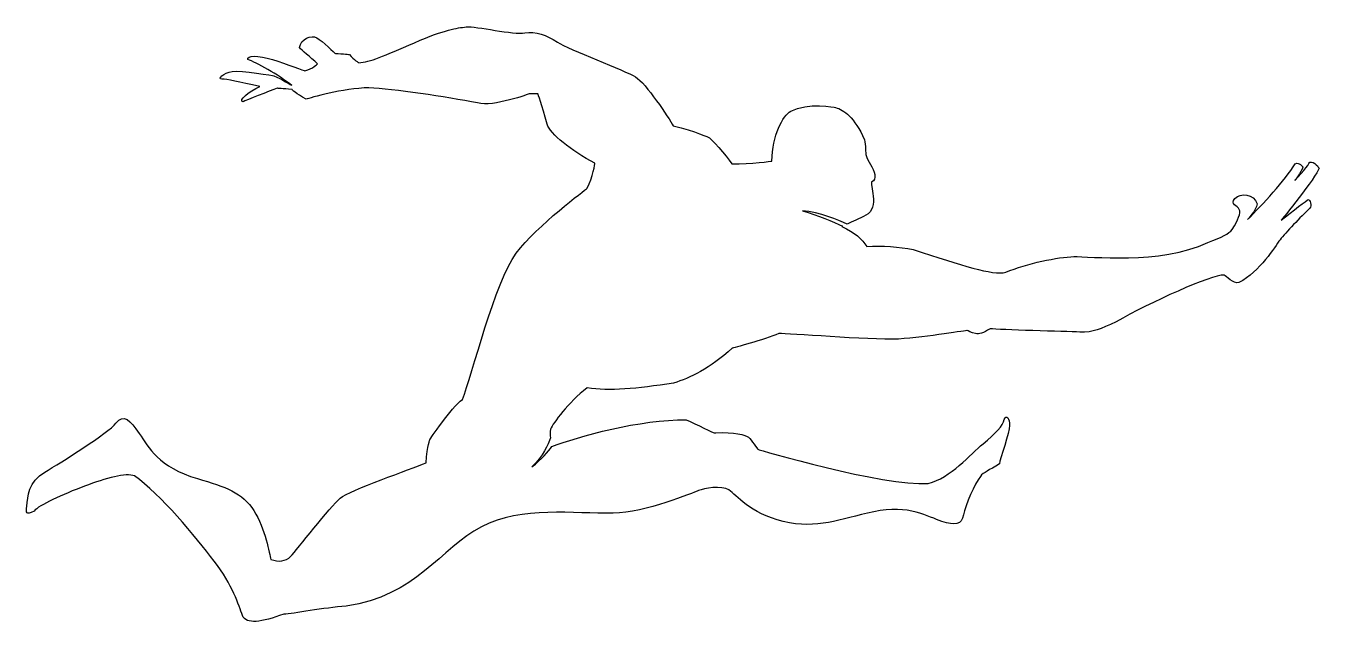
# Model space of a CAD drawing. Header units: centimetres. Extents: x -22.8 to 22.8, y -10.6 to 10.5.
import ezdxf

# ---------------------------------------------------------------- set-up
doc = ezdxf.new("R2010")
doc.units = ezdxf.units.CM
doc.header["$MEASUREMENT"] = 0
doc.layers.add('Layer 1', color=7, linetype='Continuous')

msp = doc.modelspace()

# ---------------------------------------------------------------- linework, layer by layer
at = {"layer": 'Layer 1'}
msp.add_open_spline([(22.37362, 4.36414), (22.31618, 4.34504), (21.83821, 3.96232), (21.41776, 3.6377), (21.41776, 3.6377), (21.41776, 3.6377), (22.66038, 5.14794), (22.75573, 5.47269), (22.75573, 5.47269), (22.75573, 5.47269), (22.58375, 5.72121), (22.43061, 5.68295), (22.43061, 5.68295), (22.43061, 5.68295), (22.23958, 5.37696), (21.8957, 5.03311), (21.8957, 5.03311), (21.8957, 5.03311), (22.12496, 5.31987), (22.18246, 5.51103), (22.18246, 5.51103), (22.18246, 5.51103), (22.04853, 5.70206), (21.91483, 5.62552), (21.91483, 5.62552), (21.55185, 5.03325), (20.76791, 4.19219), (20.23253, 3.65681), (20.23253, 3.65681), (20.23253, 3.65681), (20.53852, 3.98156), (20.57638, 4.21169), (20.57638, 4.21169), (20.46195, 4.57433), (19.98398, 4.61222), (19.79295, 4.4024), (19.79295, 4.4024), (19.60192, 4.19221), (19.88833, 4.15388), (19.94577, 4.02029), (19.94577, 4.02029), (20.00321, 3.88578), (19.90743, 3.65683), (19.69711, 3.3125), (19.69711, 3.3125), (19.56357, 3.16026), (19.35336, 3.04532), (18.83708, 2.85382), (18.83708, 2.85382), (17.15528, 2.05123), (14.65082, 2.37638), (14.11591, 2.35714), (14.11591, 2.35714), (13.5805, 2.33849), (12.45271, 2.12772), (11.72627, 1.80226), (11.72627, 1.80226), (11.24849, 1.68828), (10.1973, 2.05113), (8.45753, 2.6053), (8.45753, 2.6053), (7.98006, 2.70148), (7.35509, 2.74558), (6.82693, 2.71317), (6.82693, 2.71317), (6.66749, 2.9691), (6.41093, 3.20723), (5.94716, 3.41492), (5.94716, 3.41492), (5.94716, 3.41492), (5.95557, 3.41839), (5.97018, 3.42495), (5.97018, 3.42495), (5.65133, 3.57611), (5.10706, 3.82336), (4.57101, 3.96235), (4.57101, 3.96235), (5.15087, 3.93417), (5.83979, 3.64056), (6.13954, 3.5011), (6.13954, 3.5011), (6.3098, 3.57862), (6.56626, 3.69684), (6.79859, 3.81132), (6.79859, 3.81132), (7.30318, 4.05947), (6.91765, 4.94903), (7.00261, 4.98853), (7.00261, 4.98853), (7.09831, 5.03658), (7.13241, 5.10765), (7.11, 5.2433), (7.11, 5.2433), (7.07031, 5.48108), (6.84981, 5.73045), (6.8111, 5.9123), (6.8111, 5.9123), (6.77901, 6.00858), (6.79528, 6.26406), (6.74736, 6.47189), (6.74736, 6.47189), (6.39523, 7.27196), (6.02388, 7.518), (5.73075, 7.60708), (5.73075, 7.60708), (5.73075, 7.60708), (4.73668, 7.79811), (4.15677, 7.48011), (4.15677, 7.48011), (3.87203, 7.32364), (3.50693, 6.61963), (3.48777, 5.72124), (3.48777, 5.72124), (3.48777, 5.72124), (2.76133, 5.60675), (2.07315, 5.62554), (2.07315, 5.62554), (1.90122, 5.93153), (1.28922, 6.54301), (1.28922, 6.54301), (1.28922, 6.54301), (1.28922, 6.54301), (0.79265, 6.77243), (0.00911, 6.96394), (0.00911, 6.96394), (-0.12482, 7.23125), (-0.96585, 8.47386), (-1.3101, 8.68447), (-1.3101, 8.68447), (-1.6543, 8.89479), (-3.68048, 9.65943), (-4.06272, 9.90751), (-4.06272, 9.90751), (-4.44525, 10.15611), (-4.82737, 10.30883), (-5.20958, 10.23226), (-5.20958, 10.23226), (-5.59217, 10.15611), (-6.92977, 10.48126), (-7.27402, 10.44252), (-7.27402, 10.44252), (-7.61822, 10.40463), (-7.98136, 10.36629), (-9.08988, 9.88838), (-9.08988, 9.88838), (-10.19856, 9.41054), (-10.6577, 9.20028), (-11.05907, 9.18112), (-11.05907, 9.18112), (-11.05907, 9.18112), (-11.21176, 9.27682), (-11.38369, 9.4679), (-11.38369, 9.4679), (-11.38369, 9.4679), (-11.59432, 9.50579), (-11.88076, 9.50579), (-11.88076, 9.50579), (-11.88076, 9.50579), (-12.33957, 9.94582), (-12.5306, 10.0603), (-12.5306, 10.0603), (-12.72163, 10.17531), (-13.10387, 10.02241), (-13.14255, 9.71605), (-13.14255, 9.71605), (-13.06601, 9.6208), (-12.76002, 9.3913), (-12.51149, 9.14278), (-12.51149, 9.14278), (-12.51149, 9.14278), (-12.66466, 8.9704), (-12.95117, 8.89463), (-12.95117, 8.89463), (-12.95117, 8.89463), (-13.60088, 9.14278), (-14.0984, 9.29561), (-14.0984, 9.29561), (-14.59497, 9.44878), (-15.01555, 9.44878), (-14.95843, 9.29561), (-14.95843, 9.29561), (-14.6908, 9.20041), (-13.86864, 8.7607), (-13.40985, 8.37801), (-13.40985, 8.37801), (-13.40985, 8.37801), (-13.79244, 8.62661), (-14.04059, 8.72271), (-14.04059, 8.72271), (-14.04059, 8.72271), (-15.20661, 8.93215), (-15.51263, 8.87553), (-15.51263, 8.87553), (-15.81862, 8.81817), (-16.04786, 8.6079), (-15.87606, 8.6079), (-15.87606, 8.6079), (-15.70366, 8.6079), (-15.28321, 8.51207), (-14.53767, 8.34014), (-14.53767, 8.34014), (-14.93936, 8.18697), (-15.30232, 7.84307), (-15.13039, 7.80441), (-15.13039, 7.80441), (-15.03469, 7.86233), (-14.19379, 8.187), (-13.92617, 8.28278), (-13.92617, 8.28278), (-13.92617, 8.28278), (-13.73496, 8.26354), (-13.40989, 8.24444), (-13.40989, 8.24444), (-13.40989, 8.24444), (-13.2763, 8.09162), (-12.91282, 7.90059), (-12.91282, 7.90059), (-12.77915, 7.93893), (-11.61313, 8.28281), (-10.69561, 8.30194), (-10.69561, 8.30194), (-9.85423, 8.26368), (-7.98138, 7.97719), (-6.8727, 7.76701), (-6.8727, 7.76701), (-6.31819, 7.61347), (-5.03771, 8.09163), (-5.03771, 8.09163), (-5.03771, 8.09163), (-5.03771, 8.09163), (-4.75085, 8.09176), (-4.75085, 8.09176), (-4.75085, 8.09176), (-4.75085, 8.09176), (-4.61731, 7.70907), (-4.42623, 7.02134), (-4.42623, 7.02134), (-4.31129, 6.67677), (-3.58485, 6.08424), (-2.74396, 5.64514), (-2.74396, 5.64514), (-2.74396, 5.64514), (-2.80095, 5.14799), (-3.01156, 4.76543), (-3.01156, 4.76543), (-3.0686, 4.70807), (-4.77001, 3.46582), (-5.51518, 2.47162), (-5.51518, 2.47162), (-6.26078, 1.478), (-7.06389, -1.82908), (-7.40767, -2.67045), (-7.40767, -2.67045), (-7.80949, -2.97596), (-8.55504, -4.08465), (-8.55504, -4.08465), (-8.55504, -4.08465), (-8.55504, -4.08465), (-8.63127, -4.27568), (-8.68863, -4.90679), (-8.68863, -4.90679), (-9.22354, -5.13616), (-11.36465, -5.86262), (-11.70888, -6.1489), (-11.70888, -6.1489), (-12.05273, -6.43568), (-13.25709, -8.00313), (-13.44825, -8.19418), (-13.44825, -8.19418), (-13.63933, -8.38526), (-13.8687, -8.40437), (-14.15545, -8.30904), (-14.15545, -8.30904), (-14.19384, -8.11796), (-14.34653, -7.21925), (-14.74835, -6.58848), (-14.74835, -6.58848), (-15.14954, -5.95774), (-15.74205, -5.74771), (-16.73614, -5.46085), (-16.73614, -5.46085), (-18.11248, -5.0595), (-18.45633, -4.3523), (-18.78142, -3.87438), (-18.78142, -3.87438), (-19.10617, -3.39644), (-19.33559, -3.16704), (-19.60324, -3.51092), (-19.60324, -3.51092), (-19.87087, -3.85512), (-21.53359, -4.88771), (-22.1072, -5.23156), (-22.1072, -5.23156), (-22.68095, -5.57531), (-22.71915, -6.09146), (-22.73844, -6.43571), (-22.73844, -6.43571), (-22.7762, -6.64597), (-22.7762, -6.78004), (-22.48941, -6.60811), (-22.48941, -6.60811), (-22.31785, -6.39748), (-21.47658, -6.01526), (-20.71178, -5.72858), (-20.71178, -5.72858), (-19.94745, -5.44159), (-19.2594, -5.25066), (-18.95339, -5.3656), (-18.95339, -5.3656), (-18.03592, -5.996), (-16.79368, -7.52524), (-16.14346, -8.36611), (-16.14346, -8.36611), (-15.49346, -9.20741), (-15.2833, -9.93385), (-15.14971, -10.27772), (-15.14971, -10.27772), (-15.01554, -10.62205), (-14.48076, -10.50709), (-13.69683, -10.23946), (-13.69683, -10.23946), (-13.37208, -10.22022), (-12.28216, -10.01009), (-11.49872, -9.9531), (-11.49872, -9.9531), (-9.05164, -9.60912), (-8.17248, -7.90782), (-6.73871, -7.16177), (-6.73871, -7.16177), (-5.30538, -6.41694), (-3.48904, -6.70343), (-2.09376, -6.68433), (-2.09376, -6.68433), (-0.96584, -6.66509), (0.71585, -5.95789), (0.90704, -5.8818), (0.90704, -5.8818), (1.09855, -5.80507), (1.71005, -5.69072), (1.97768, -5.86264), (1.97768, -5.86264), (2.24499, -6.03435), (2.68457, -6.68433), (3.8889, -6.97109), (3.8889, -6.97109), (5.09328, -7.2575), (5.85809, -6.89455), (7.08107, -6.62724), (7.08107, -6.62724), (8.30469, -6.35914), (9.01189, -6.8184), (9.47071, -6.97109), (9.47071, -6.97109), (9.92952, -7.12378), (10.17791, -7.08558), (10.23538, -6.74172), (10.23538, -6.74172), (10.29237, -6.39747), (10.63673, -5.63327), (10.82778, -5.3843), (10.82778, -5.3843), (10.93777, -5.2415), (11.13377, -5.17412), (11.49678, -4.9452), (11.49678, -4.9452), (11.51602, -4.79193), (11.85987, -3.81741), (11.85987, -3.58757), (11.85987, -3.58757), (11.85987, -3.35815), (11.74538, -3.18633), (11.66871, -3.37739), (11.66871, -3.37739), (11.63095, -3.60715), (11.3632, -3.87446), (10.92362, -4.23742), (10.92362, -4.23742), (10.48359, -4.6004), (9.77625, -5.44178), (8.99282, -5.63331), (8.99282, -5.63331), (7.40635, -5.7478), (2.99054, -4.42895), (2.99054, -4.42895), (2.99054, -4.42895), (2.99054, -4.42895), (2.76125, -4.0847), (2.66545, -4.0085), (2.66545, -4.0085), (2.57007, -3.93177), (2.14962, -3.79818), (1.51901, -3.85531), (1.51901, -3.85531), (1.42318, -3.87447), (0.83046, -3.53056), (0.46782, -3.3965), (0.46782, -3.3965), (-1.11865, -3.35816), (-3.35464, -3.9889), (-4.25335, -4.33275), (-4.25335, -4.33275), (-4.38905, -4.5146), (-4.62062, -4.78286), (-4.96235, -5.04755), (-4.96235, -5.04755), (-4.57566, -4.66877), (-4.38037, -4.26457), (-4.30719, -4.02266), (-4.30719, -4.02266), (-4.3138, -3.9377), (-4.31709, -3.83658), (-4.31132, -3.72164), (-4.31132, -3.72164), (-4.19689, -3.49222), (-3.69981, -2.78502), (-3.01158, -2.26876), (-3.01158, -2.26876), (-2.2277, -2.38319), (-1.29105, -2.3071), (0.02777, -2.09691), (0.02777, -2.09691), (0.60102, -1.92485), (1.30822, -1.58066), (2.09216, -0.87332), (2.09216, -0.87332), (2.09216, -0.87332), (3.21995, -0.56733), (3.73607, -0.35714), (3.73607, -0.35714), (4.04217, -0.3379), (6.85215, -0.58656), (7.94157, -0.54817), (7.94157, -0.54817), (8.99281, -0.4716), (10.3691, -0.24266), (10.3691, -0.24266), (10.3691, -0.24266), (10.3691, -0.24266), (10.52179, -0.33804), (10.65586, -0.35715), (10.65586, -0.35715), (10.78958, -0.37612), (10.92362, -0.33805), (11.17167, -0.18522), (11.17167, -0.18522), (11.47769, -0.22382), (13.82893, -0.28092), (14.32598, -0.29971), (14.32598, -0.29971), (14.82316, -0.31881), (15.03332, -0.20483), (15.60659, 0.0633), (15.60659, 0.0633), (16.79171, 0.73203), (18.97058, 1.72644), (19.41077, 1.70721), (19.41077, 1.70721), (19.46776, 1.669), (19.75452, 1.38259), (19.92644, 1.43958), (19.92644, 1.43958), (20.69122, 1.84056), (21.18829, 2.70143), (21.37932, 2.9495), (21.37932, 2.9495), (21.57048, 3.1981), (22.10576, 3.75251), (22.43051, 4.05816), (22.43051, 4.05816), (22.5072, 4.13488), (22.43061, 4.38325), (22.37362, 4.36414)], degree=3, knots=[0, 0, 0, 0, 0.00840336, 0.00840336, 0.00840336, 0.00840336, 0.01680672, 0.01680672, 0.01680672, 0.01680672, 0.02521008, 0.02521008, 0.02521008, 0.02521008, 0.03361345, 0.03361345, 0.03361345, 0.03361345, 0.04201681, 0.04201681, 0.04201681, 0.04201681, 0.05042017, 0.05042017, 0.05042017, 0.05042017, 0.05882353, 0.05882353, 0.05882353, 0.05882353, 0.06722689, 0.06722689, 0.06722689, 0.06722689, 0.07563025, 0.07563025, 0.07563025, 0.07563025, 0.08403361, 0.08403361, 0.08403361, 0.08403361, 0.09243697, 0.09243697, 0.09243697, 0.09243697, 0.10084034, 0.10084034, 0.10084034, 0.10084034, 0.1092437, 0.1092437, 0.1092437, 0.1092437, 0.11764706, 0.11764706, 0.11764706, 0.11764706, 0.12605042, 0.12605042, 0.12605042, 0.12605042, 0.13445378, 0.13445378, 0.13445378, 0.13445378, 0.14285714, 0.14285714, 0.14285714, 0.14285714, 0.1512605, 0.1512605, 0.1512605, 0.1512605, 0.15966387, 0.15966387, 0.15966387, 0.15966387, 0.16806723, 0.16806723, 0.16806723, 0.16806723, 0.17647059, 0.17647059, 0.17647059, 0.17647059, 0.18487395, 0.18487395, 0.18487395, 0.18487395, 0.19327731, 0.19327731, 0.19327731, 0.19327731, 0.20168067, 0.20168067, 0.20168067, 0.20168067, 0.21008403, 0.21008403, 0.21008403, 0.21008403, 0.21848739, 0.21848739, 0.21848739, 0.21848739, 0.22689076, 0.22689076, 0.22689076, 0.22689076, 0.23529412, 0.23529412, 0.23529412, 0.23529412, 0.24369748, 0.24369748, 0.24369748, 0.24369748, 0.25210084, 0.25210084, 0.25210084, 0.25210084, 0.2605042, 0.2605042, 0.2605042, 0.2605042, 0.26890756, 0.26890756, 0.26890756, 0.26890756, 0.27731092, 0.27731092, 0.27731092, 0.27731092, 0.28571429, 0.28571429, 0.28571429, 0.28571429, 0.29411765, 0.29411765, 0.29411765, 0.29411765, 0.30252101, 0.30252101, 0.30252101, 0.30252101, 0.31092437, 0.31092437, 0.31092437, 0.31092437, 0.31932773, 0.31932773, 0.31932773, 0.31932773, 0.32773109, 0.32773109, 0.32773109, 0.32773109, 0.33613445, 0.33613445, 0.33613445, 0.33613445, 0.34453782, 0.34453782, 0.34453782, 0.34453782, 0.35294118, 0.35294118, 0.35294118, 0.35294118, 0.36134454, 0.36134454, 0.36134454, 0.36134454, 0.3697479, 0.3697479, 0.3697479, 0.3697479, 0.37815126, 0.37815126, 0.37815126, 0.37815126, 0.38655462, 0.38655462, 0.38655462, 0.38655462, 0.39495798, 0.39495798, 0.39495798, 0.39495798, 0.40336134, 0.40336134, 0.40336134, 0.40336134, 0.41176471, 0.41176471, 0.41176471, 0.41176471, 0.42016807, 0.42016807, 0.42016807, 0.42016807, 0.42857143, 0.42857143, 0.42857143, 0.42857143, 0.43697479, 0.43697479, 0.43697479, 0.43697479, 0.44537815, 0.44537815, 0.44537815, 0.44537815, 0.45378151, 0.45378151, 0.45378151, 0.45378151, 0.46218487, 0.46218487, 0.46218487, 0.46218487, 0.47058824, 0.47058824, 0.47058824, 0.47058824, 0.4789916, 0.4789916, 0.4789916, 0.4789916, 0.48739496, 0.48739496, 0.48739496, 0.48739496, 0.49579832, 0.49579832, 0.49579832, 0.49579832, 0.50420168, 0.50420168, 0.50420168, 0.50420168, 0.51260504, 0.51260504, 0.51260504, 0.51260504, 0.5210084, 0.5210084, 0.5210084, 0.5210084, 0.52941176, 0.52941176, 0.52941176, 0.52941176, 0.53781513, 0.53781513, 0.53781513, 0.53781513, 0.54621849, 0.54621849, 0.54621849, 0.54621849, 0.55462185, 0.55462185, 0.55462185, 0.55462185, 0.56302521, 0.56302521, 0.56302521, 0.56302521, 0.57142857, 0.57142857, 0.57142857, 0.57142857, 0.57983193, 0.57983193, 0.57983193, 0.57983193, 0.58823529, 0.58823529, 0.58823529, 0.58823529, 0.59663866, 0.59663866, 0.59663866, 0.59663866, 0.60504202, 0.60504202, 0.60504202, 0.60504202, 0.61344538, 0.61344538, 0.61344538, 0.61344538, 0.62184874, 0.62184874, 0.62184874, 0.62184874, 0.6302521, 0.6302521, 0.6302521, 0.6302521, 0.63865546, 0.63865546, 0.63865546, 0.63865546, 0.64705882, 0.64705882, 0.64705882, 0.64705882, 0.65546218, 0.65546218, 0.65546218, 0.65546218, 0.66386555, 0.66386555, 0.66386555, 0.66386555, 0.67226891, 0.67226891, 0.67226891, 0.67226891, 0.68067227, 0.68067227, 0.68067227, 0.68067227, 0.68907563, 0.68907563, 0.68907563, 0.68907563, 0.69747899, 0.69747899, 0.69747899, 0.69747899, 0.70588235, 0.70588235, 0.70588235, 0.70588235, 0.71428571, 0.71428571, 0.71428571, 0.71428571, 0.72268908, 0.72268908, 0.72268908, 0.72268908, 0.73109244, 0.73109244, 0.73109244, 0.73109244, 0.7394958, 0.7394958, 0.7394958, 0.7394958, 0.74789916, 0.74789916, 0.74789916, 0.74789916, 0.75630252, 0.75630252, 0.75630252, 0.75630252, 0.76470588, 0.76470588, 0.76470588, 0.76470588, 0.77310924, 0.77310924, 0.77310924, 0.77310924, 0.78151261, 0.78151261, 0.78151261, 0.78151261, 0.78991597, 0.78991597, 0.78991597, 0.78991597, 0.79831933, 0.79831933, 0.79831933, 0.79831933, 0.80672269, 0.80672269, 0.80672269, 0.80672269, 0.81512605, 0.81512605, 0.81512605, 0.81512605, 0.82352941, 0.82352941, 0.82352941, 0.82352941, 0.83193277, 0.83193277, 0.83193277, 0.83193277, 0.84033613, 0.84033613, 0.84033613, 0.84033613, 0.8487395, 0.8487395, 0.8487395, 0.8487395, 0.85714286, 0.85714286, 0.85714286, 0.85714286, 0.86554622, 0.86554622, 0.86554622, 0.86554622, 0.87394958, 0.87394958, 0.87394958, 0.87394958, 0.88235294, 0.88235294, 0.88235294, 0.88235294, 0.8907563, 0.8907563, 0.8907563, 0.8907563, 0.89915966, 0.89915966, 0.89915966, 0.89915966, 0.90756303, 0.90756303, 0.90756303, 0.90756303, 0.91596639, 0.91596639, 0.91596639, 0.91596639, 0.92436975, 0.92436975, 0.92436975, 0.92436975, 0.93277311, 0.93277311, 0.93277311, 0.93277311, 0.94117647, 0.94117647, 0.94117647, 0.94117647, 0.94957983, 0.94957983, 0.94957983, 0.94957983, 0.95798319, 0.95798319, 0.95798319, 0.95798319, 0.96638655, 0.96638655, 0.96638655, 0.96638655, 0.97478992, 0.97478992, 0.97478992, 0.97478992, 0.98319328, 0.98319328, 0.98319328, 0.98319328, 1, 1, 1, 1], dxfattribs=at)

doc.saveas('drawing.dxf')
